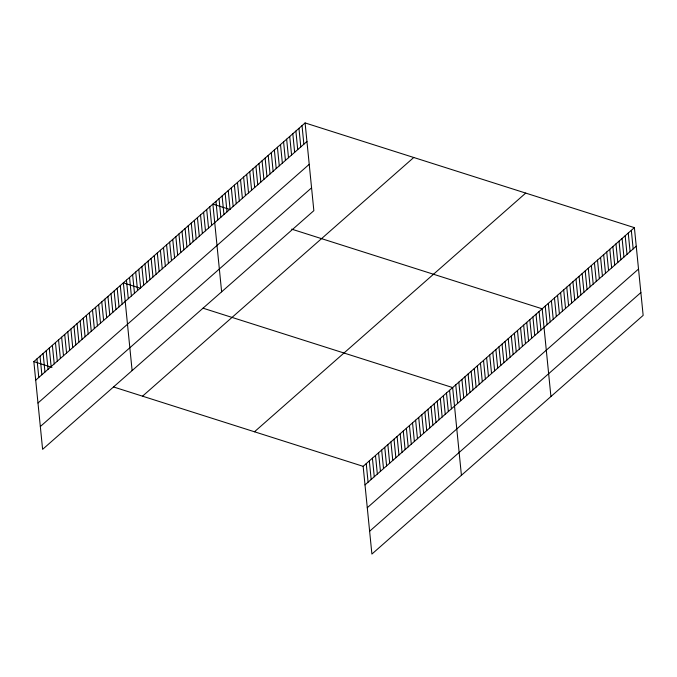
<?xml version="1.0" encoding="UTF-8"?>
<svg xmlns="http://www.w3.org/2000/svg" width="677" height="677" viewBox="0 0 677 677"><rect width="100%" height="100%" fill="white"/><g stroke="black" fill="none" stroke-linecap="round" stroke-linejoin="round"><path stroke-width="1.02" d="M305.099 122.935L313.849 210.665L42.609 449.35L33.85 361.62L305.099 122.935L634.391 227.65L643.15 315.38L371.901 554.065L363.151 466.335L634.391 227.65M35.703 380.186L306.952 141.501M37.98 403.01L309.228 164.325M40.332 426.527L311.572 187.834M142.517 396.18L413.765 157.487M254.476 431.782L525.724 193.089M364.996 484.901L636.245 246.216M367.281 507.725L638.521 269.04M369.625 531.242L640.874 292.557M230.078 209.557L212.874 204.09L221.633 291.821M291.66 229.139L542.167 308.805L550.926 396.536M140.571 288.326L123.358 282.851L132.117 370.581M203.049 308.196L452.659 387.574L461.418 475.296M33.85 361.62L51.96 367.383M113.541 386.965L363.151 466.335M631.319 230.349L633.173 248.916M628.248 233.057L630.101 251.624M625.167 235.765L627.02 254.332M622.095 238.465L623.949 257.032M619.023 241.173L620.877 259.74M615.952 243.881L617.805 262.448M612.871 246.58L614.724 265.147M609.799 249.288L611.653 267.855M606.727 251.996L608.581 270.563M603.656 254.696L605.509 273.263M600.575 257.404L602.428 275.971M597.503 260.112L599.357 278.679M594.431 262.811L596.285 281.378M591.359 265.519L593.213 284.086M588.279 268.227L590.132 286.794M585.207 270.927L587.061 289.494M582.135 273.635L583.989 292.202M579.055 276.343L580.908 294.91M575.983 279.042L577.836 297.609M572.911 281.75L574.765 300.317M569.839 284.458L571.693 303.025M566.759 287.158L568.612 305.725M563.687 289.866L565.54 308.433M560.615 292.574L562.469 311.141M557.543 295.274L559.397 313.84M554.463 297.982L556.316 316.548M551.391 300.69L553.244 319.256M548.319 303.389L550.173 321.956M545.247 306.097L547.101 324.664M539.087 311.522L540.94 330.08M535.998 314.238L537.851 332.796M532.909 316.954L534.762 335.513M529.82 319.671L531.673 338.229M526.74 322.379L528.593 340.946M523.651 325.095L525.504 343.662M520.562 327.812L522.416 346.379M517.473 330.528L519.327 349.095M514.393 333.245L516.246 351.812M511.304 335.961L513.158 354.528M508.215 338.678L510.069 357.244M505.127 341.394L506.98 359.961M502.046 344.111L503.9 362.677M498.957 346.827L500.811 365.394M495.869 349.544L497.722 368.11M492.788 352.26L494.633 370.827M489.699 354.976L491.553 373.543M486.611 357.693L488.464 376.26M483.522 360.409L485.375 378.976M480.442 363.126L482.295 381.693M477.353 365.842L479.206 384.409M474.264 368.559L476.117 387.126M471.175 371.275L473.028 389.842M468.095 373.992L469.948 392.558M465.006 376.708L466.859 395.275M461.917 379.425L463.77 397.991M458.828 382.141L460.682 400.699M455.748 384.858L457.601 403.416M449.57 390.29L451.424 408.849M446.481 392.998L448.335 411.565M443.401 395.715L445.254 414.282M440.312 398.431L442.166 416.998M437.224 401.148L439.077 419.715M434.135 403.864L435.988 422.431M431.054 406.581L432.908 425.148M427.966 409.297L429.819 427.864M424.877 412.014L426.73 430.58M421.796 414.73L423.65 433.297M418.708 417.447L420.561 436.013M415.619 420.163L417.472 438.73M412.53 422.88L414.383 441.446M409.45 425.596L411.303 444.163M406.361 428.313L408.214 446.879M403.272 431.029L405.125 449.596M400.183 433.745L402.036 452.312M397.103 436.462L398.956 455.029M394.014 439.178L395.867 457.745M390.925 441.895L392.778 460.462M387.836 444.611L389.69 463.178M384.756 447.328L386.609 465.894M381.667 450.044L383.52 468.611M378.578 452.761L380.432 471.319M375.49 455.477L377.343 474.035M372.409 458.194L374.263 476.752M369.32 460.902L371.174 479.468M366.232 463.618L368.085 482.185M302.018 125.634L303.871 144.201M298.946 128.342L300.8 146.909M295.874 131.05L297.728 149.617M292.803 133.75L294.656 152.317M289.722 136.458L291.575 155.025M286.65 139.166L288.504 157.733M283.578 141.865L285.432 160.432M280.506 144.573L282.36 163.14M277.426 147.281L279.279 165.84M274.354 149.981L276.208 168.548M271.282 152.689L273.136 171.256M268.21 155.397L270.064 173.955M265.13 158.096L266.983 176.663M262.058 160.804L263.912 179.371M258.986 163.512L260.84 182.071M255.914 166.212L257.759 184.779M252.834 168.92L254.687 187.487M249.762 171.628L251.616 190.186M246.69 174.327L248.544 192.894M243.61 177.035L245.463 195.602M240.538 179.743L242.391 198.302M237.466 182.443L239.32 201.01M234.394 185.151L236.248 203.718M231.314 187.859L233.167 206.417M228.242 190.559L230.095 209.125M225.17 193.267L227.023 211.833M222.098 195.975L223.952 214.533M219.018 198.674L220.871 217.241M215.946 201.382L217.799 219.949M209.785 206.807L211.639 225.365M206.697 209.523L208.55 228.081M203.616 212.231L205.47 230.798M200.527 214.947L202.381 233.514M197.439 217.664L199.292 236.231M194.35 220.38L196.203 238.947M191.269 223.097L193.123 241.664M188.181 225.813L190.034 244.38M185.092 228.53L186.945 247.097M182.003 231.246L183.856 249.813M178.923 233.963L180.776 252.529M175.834 236.679L177.687 255.246M172.745 239.396L174.598 257.962M169.656 242.112L171.509 260.679M166.576 244.829L168.429 263.395M163.487 247.545L165.34 266.112M160.398 250.262L162.252 268.828M157.318 252.978L159.163 271.545M154.229 255.694L156.082 274.261M151.14 258.411L152.994 276.978M148.051 261.127L149.905 279.694M144.971 263.844L146.824 282.411M141.882 266.56L143.736 285.127M138.793 269.277L140.647 287.843M135.705 271.993L137.558 290.551M132.624 274.71L134.478 293.268M129.535 277.426L131.389 295.984M126.447 280.134L128.3 298.701M120.278 285.567L122.131 304.134M117.189 288.284L119.042 306.85M114.1 291L115.953 309.567M111.011 293.716L112.864 312.283M107.931 296.433L109.784 315M104.842 299.149L106.695 317.716M101.753 301.866L103.606 320.433M98.664 304.582L100.518 323.149M95.584 307.299L97.437 325.865M92.495 310.015L94.348 328.582M89.406 312.732L91.26 331.298M86.326 315.448L88.179 334.015M83.237 318.165L85.09 336.731M80.148 320.881L82.002 339.448M77.06 323.598L78.913 342.164M73.979 326.314L75.832 344.881M70.89 329.03L72.744 347.597M67.802 331.747L69.655 350.314M64.713 334.463L66.566 353.03M61.632 337.18L63.486 355.747M58.544 339.896L60.397 358.455M55.455 342.613L57.308 361.171M52.366 345.329L54.219 363.887M49.286 348.046L51.139 366.604M46.197 350.754L48.05 369.32M43.108 353.47L44.961 372.037M40.019 356.187L41.872 374.753M36.939 358.903L38.792 377.47"/></g></svg>
